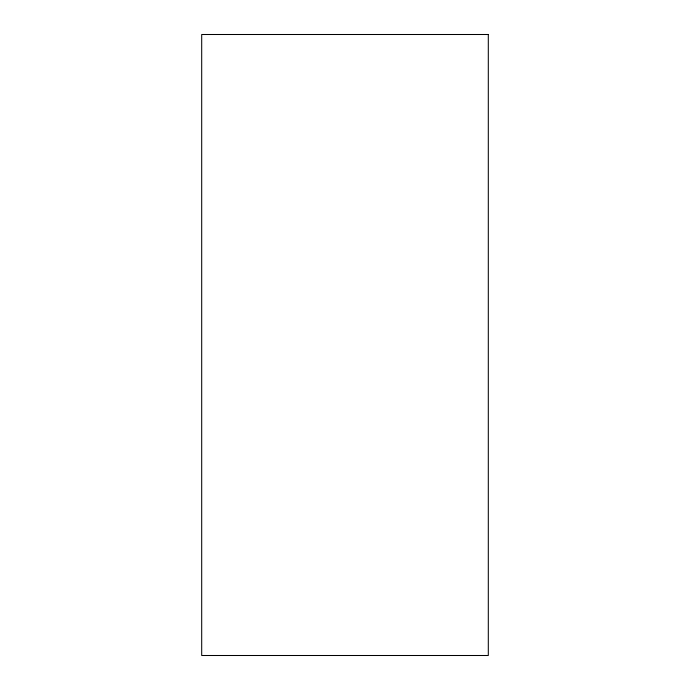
<?xml version="1.0" encoding="UTF-8"?>
<svg xmlns="http://www.w3.org/2000/svg" width="690" height="690" viewBox="0 0 690 690"><rect width="100%" height="100%" fill="white"/><g stroke="black" fill="none" stroke-linecap="round" stroke-linejoin="round"><path stroke-width="1.03" d="M488.304 34.5L201.696 34.5L201.696 655.5L488.304 655.5L488.304 34.5"/></g></svg>
